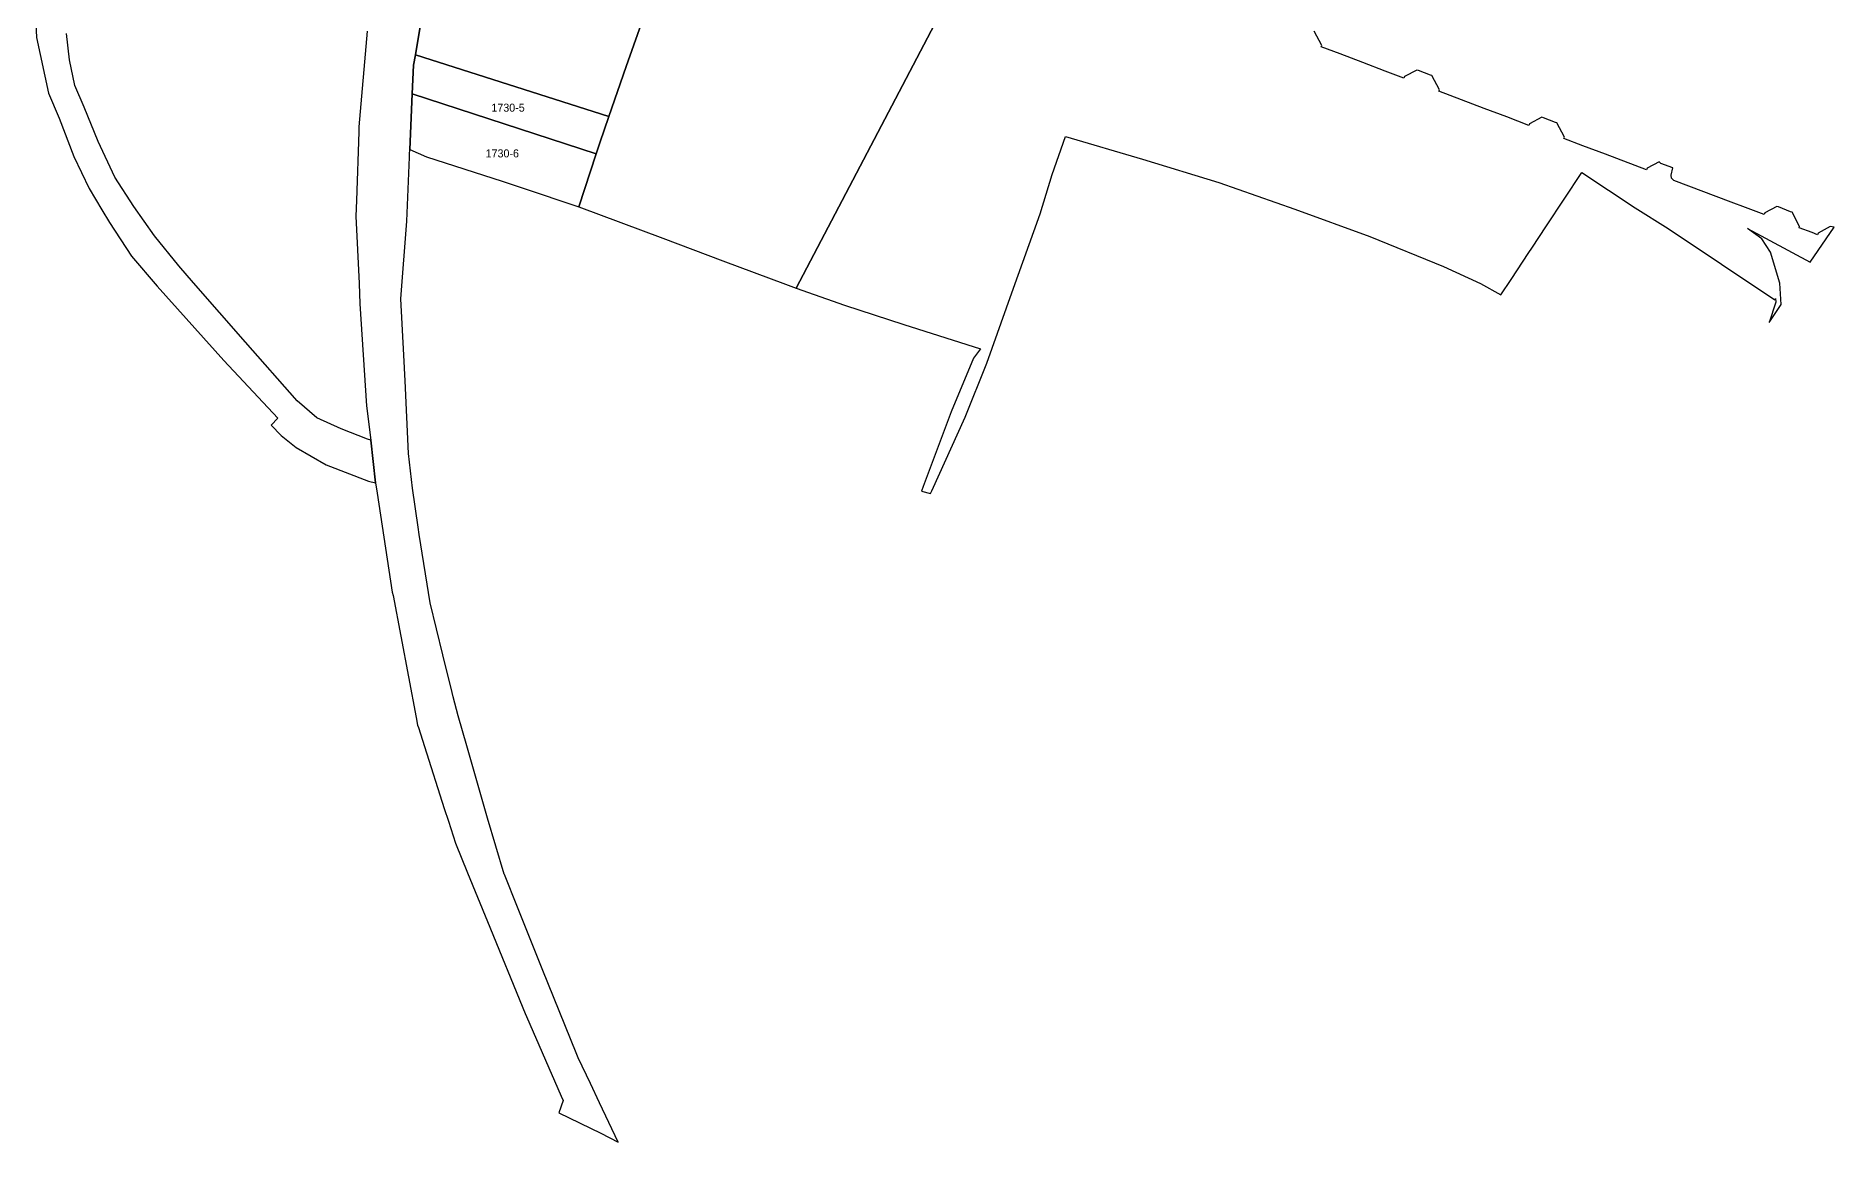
# Model space of a CAD drawing. Header units: centimetres. Extents: x 85226 to 578505, y -13061 to 170378.
# Drawn here: x 443202 to 555569, y -13061 to 56081 of the extents above; entities that cross this region are included whole.
import ezdxf
from ezdxf.enums import TextEntityAlignment as Align

# ---------------------------------------------------------------- set-up
doc = ezdxf.new("R2010")
doc.units = ezdxf.units.CM
doc.layers.add('OBILIQ_A10_PAR_PARCEL_TXT', color=7, linetype='Continuous')
doc.layers.add('OBILIQ_PAR_PARCELGEOM_ILI', color=7, linetype='Continuous')

msp = doc.modelspace()

# ---------------------------------------------------------------- linework, layer by layer
at = {"layer": 'OBILIQ_PAR_PARCELGEOM_ILI', "color": 7, "linetype": 'Continuous'}
for points in [[(486325.063, 72040.734), (488085.663, 76748.534), (489886.663, 81402.334), (491673.163, 86092.634), (490411.063, 86582.234), (488650.863, 87274.734), (487896.363, 86820.534), (483647.463, 84257.334), (481090.163, 82684.134), (480341.063, 80615.134), (479151.763, 77795.134), (477573.463, 78310.834), (474490.163, 73070.734), (470590.263, 74081.534), (469049.263, 67191.734), (468242.663, 62831.634), (466912.463, 54908.034), (479002.863, 51040.534), (480078.663, 54174.334), (481744.863, 58909.134), (483343.463, 63603.334), (484685.863, 67353.234), (486325.063, 72040.734)], [(505118.563, 67825.134), (488085.663, 76748.534), (486325.063, 72040.734), (484685.863, 67353.234), (483343.463, 63603.334), (481744.863, 58909.134), (480078.663, 54174.334), (479002.863, 51040.534), (478439.463, 49399.134), (478211.163, 48708.534), (477117.263, 45399.634), (482371.363, 43443.634), (486121.563, 42027.134), (490040.163, 40556.734), (490714.263, 40318.434), (505118.563, 67825.134)], [(479002.863, 51040.534), (466912.463, 54908.034), (466802.263, 54251.934), (466722.063, 52459.634), (478211.163, 48708.534), (478439.463, 49399.134), (479002.863, 51040.534)], [(478211.163, 48708.534), (466722.063, 52459.634), (466566.663, 48984.034), (467602.763, 48534.334), (472342.563, 47003.534), (473581.663, 46587.334), (477117.263, 45399.634), (478211.163, 48708.534)]]:
    msp.add_lwpolyline(points, close=True, dxfattribs=at)
for points in [[(505118.563, 67825.134), (490714.263, 40318.434), (493722.763, 39254.934), (497432.363, 38040.934), (502227.963, 36529.934), (501799.663, 35933.934), (500394.763, 32590.934), (498652.363, 27913.634), (498542.863, 27615.834), (499101.863, 27471.234), (499182.863, 27656.134), (501267.463, 32257.234), (502616.963, 35633.134), (504192.163, 40026.334), (505952.563, 44965.634), (506715.563, 47413.734), (507548.063, 49798.234), (512355.663, 48387.434), (517128.163, 46920.534), (521879.563, 45250.134), (526560.863, 43551.534), (531157.863, 41670.634), (533473.963, 40603.834), (534740.363, 39894.734), (535383.063, 40866.434), (536488.063, 42537.034), (536677.363, 42823.234), (537592.963, 44207.734), (538697.363, 45877.534), (539802.363, 47548.234), (543136.763, 45339.934), (545212.963, 44040.934), (548535.963, 41814.634), (551861.463, 39591.334), (551914.863, 39671.234), (551930.363, 39439.634), (551508.263, 38173.634), (552259.863, 39287.434), (552174.763, 40631.434), (551594.063, 42565.134), (551061.963, 43389.134), (550165.063, 44045.934), (554072.263, 41935.734), (555568.563, 44122.134), (555336.763, 44159.234), (554577.563, 43760.834), (554537.563, 43655.334), (554193.063, 43785.534), (553381.663, 44092.334), (553413.063, 44175.134), (552941.563, 45073.834), (552855.463, 45095.034), (552106.163, 45397.434), (551996.563, 45424.434), (551237.363, 45026.034), (551197.363, 44920.534), (550037.063, 45360.534), (549148.163, 45697.534), (545561.663, 47055.334), (545419.563, 47183.234), (545384.263, 47375.734), (545495.663, 47827.234), (544740.063, 48104.234), (544642.063, 48205.934), (543890.763, 47811.734), (543850.763, 47706.134), (541277.663, 48681.834), (539864.763, 49217.534), (538688.463, 49663.534), (538719.863, 49746.434), (538248.263, 50645.134), (538162.263, 50666.334), (537412.863, 50968.634), (537303.363, 50995.734), (536544.163, 50597.334), (536504.163, 50491.834), (535110.963, 51020.034), (533698.163, 51555.734), (532285.363, 52091.434), (530874.363, 52626.434), (530903.263, 52702.734), (530431.763, 53601.434), (530345.663, 53622.634), (529596.263, 53925.034), (529486.763, 53952.034), (528727.563, 53553.634), (528687.563, 53448.134), (527527.263, 53888.134), (526114.463, 54423.834), (524701.563, 54959.534), (523525.263, 55405.534), (523556.663, 55488.434), (523085.063, 56387.034)], [(463892.363, 56371.934), (463374.163, 50393.134), (463373.163, 50381.234), (463389.363, 50084.134), (463236.963, 45792.634), (463201.963, 44805.334), (463390.163, 40600.134), (463446.663, 39336.434), (463849.463, 32961.634), (464119.663, 30805.034), (464412.763, 28143.334), (464534.263, 27494.834), (465457.963, 21315.034), (465524.463, 21098.234), (466962.963, 13477.334), (467052.663, 13002.334), (467100.663, 12852.434), (467478.363, 11672.434), (468718.363, 7798.434), (468976.863, 6990.834), (469415.463, 5620.634), (470171.763, 3773.834), (471423.463, 717.534), (473775.363, -5025.366), (473848.963, -5205.066), (476016.963, -10189.066), (476139.463, -10470.566), (475868.463, -11235.866), (478499.063, -12506.066), (479591.363, -13060.966), (478423.863, -10599.866), (477854.263, -9399.066), (477089.563, -7786.866), (476993.863, -7585.066), (474842.863, -2231.866), (473297.463, 1614.134), (472474.163, 3662.934), (472465.263, 3693.534), (471412.563, 7185.934), (470135.163, 11696.834), (469585.663, 13584.234), (469283.263, 14769.734), (469212.763, 15046.234), (468635.763, 17396.734), (467836.963, 20651.034), (467159.763, 24913.434), (467086.163, 25376.834), (466728.463, 27809.634), (466491.263, 29984.234), (466264.463, 34525.534), (466186.163, 36120.734), (466012.663, 39654.434), (466372.863, 44513.234), (466545.063, 48500.134), (466553.863, 48697.534), (466566.663, 48984.034), (466566.663, 48984.034), (466722.063, 52459.634), (466802.263, 54251.934), (466912.463, 54908.034), (468242.663, 62831.634)], [(443202.263, 56881.134), (443226.163, 55993.434), (443990.563, 52514.434), (444647.163, 50946.434), (445568.363, 48545.434), (446528.763, 46536.534), (447322.363, 45207.834), (447792.963, 44419.734), (449164.963, 42312.734), (450781.863, 40431.134), (454937.063, 35795.834), (458308.263, 32179.634), (457906.463, 31758.234), (458523.863, 31111.434), (459464.563, 30347.034), (461346.163, 29269.034), (463982.363, 28259.734), (464412.763, 28143.334), (464119.663, 30805.034), (463913.763, 30876.234), (462267.363, 31513.234), (460758.163, 32209.034), (459523.363, 33277.234), (456299.263, 36942.434), (453052.263, 40646.634), (452124.463, 41705.134), (450605.463, 43576.934), (449311.963, 45419.334), (448135.963, 47261.734), (447097.163, 49476.434), (446215.163, 51622.634), (445636.963, 52984.834), (445303.763, 54582.234), (445303.763, 54582.234), (445115.763, 56228.434)]]:
    msp.add_lwpolyline(points, dxfattribs=at)

# ---------------------------------------------------------------- texts
at = {"layer": 'OBILIQ_A10_PAR_PARCEL_TXT', "color": 7}
for s, p in [('1730-5', (472704.463, 51597.834)), ('1730-6', (472343.963, 48739.634))]:
    msp.add_text(s, height=500, dxfattribs=at).set_placement(p, align=Align.MIDDLE_CENTER)

doc.saveas('drawing.dxf')
